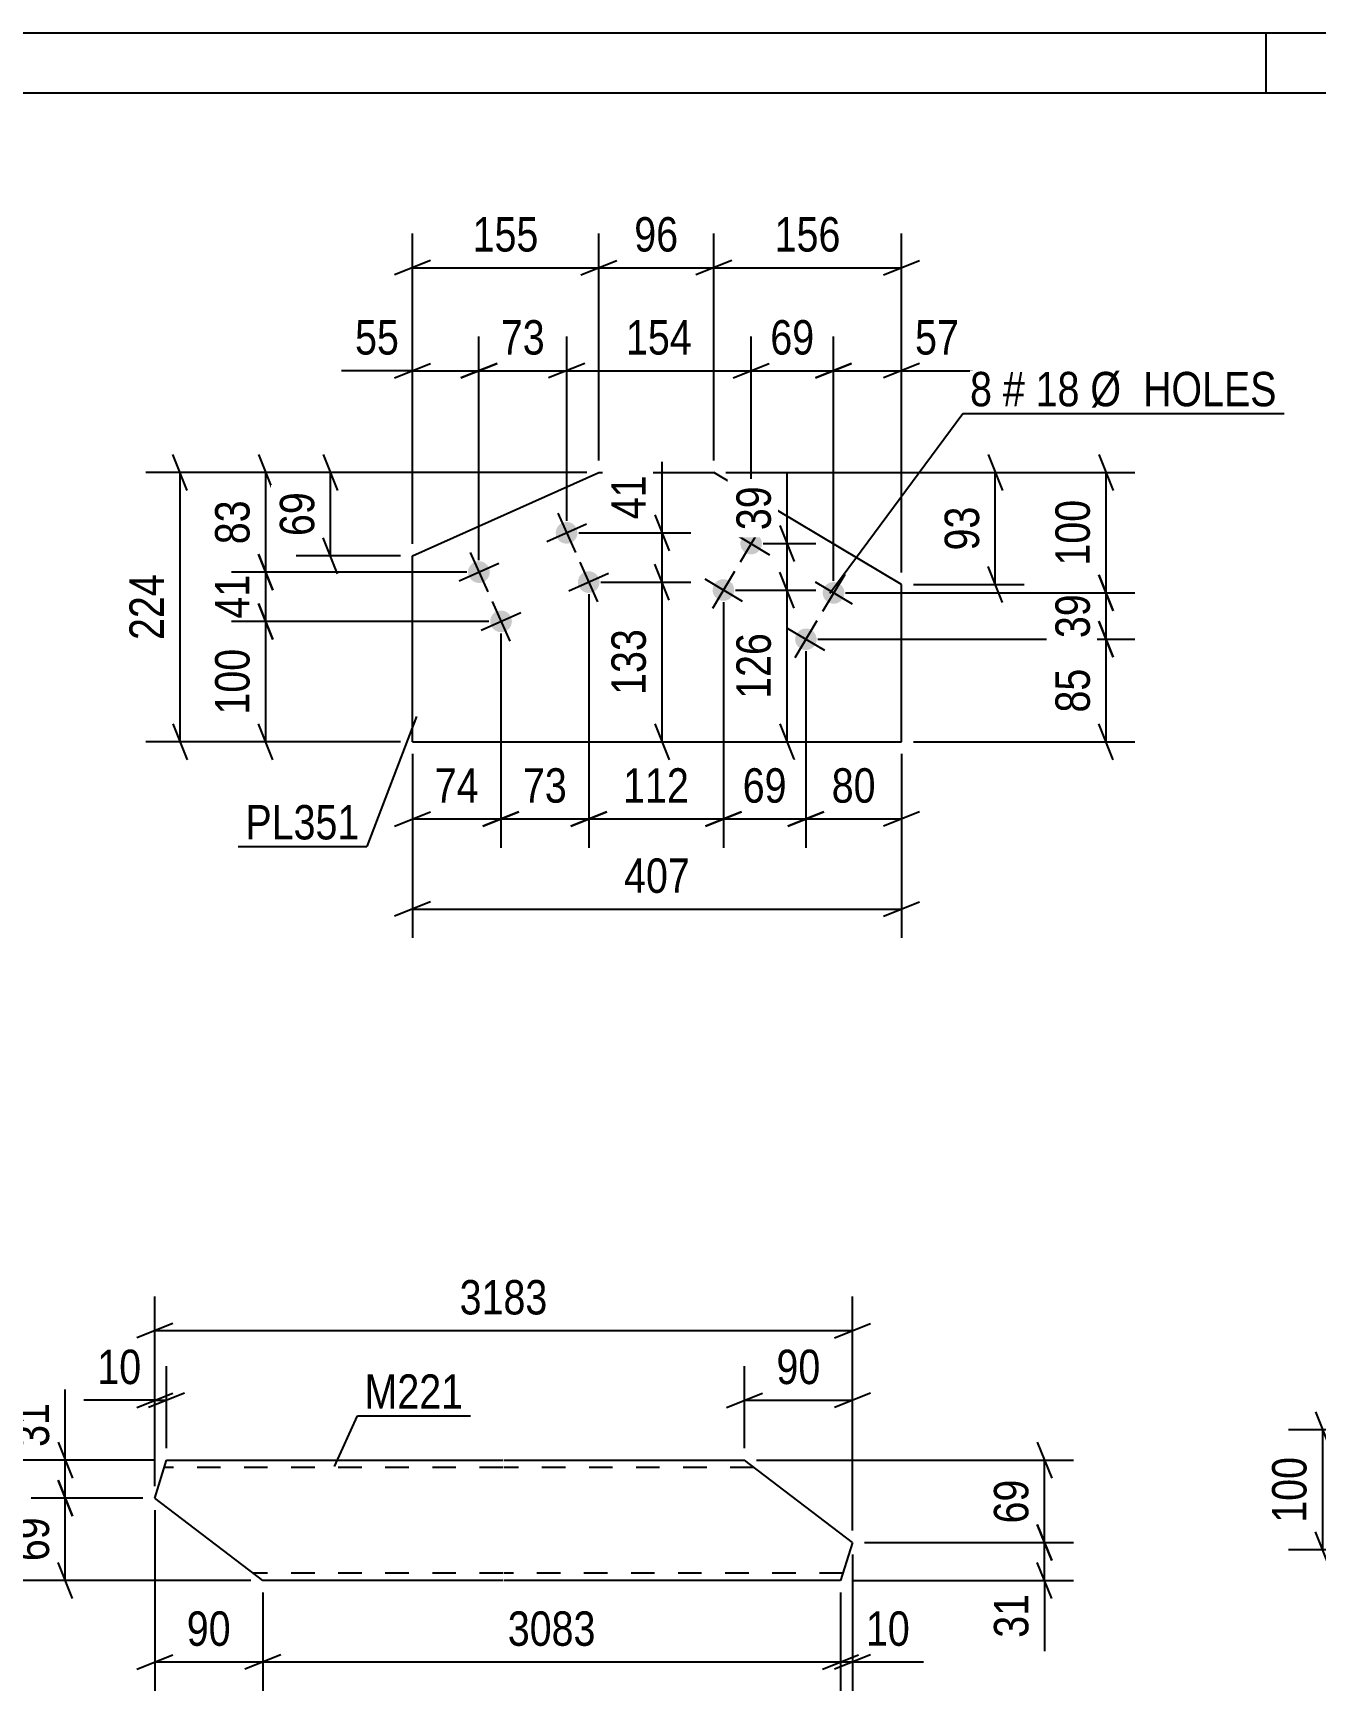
# Model space of a CAD drawing. Header units: millimetres. Extents: x 0 to 420, y 0 to 297.
# Drawn here: x 107.3 to 214.1, y 158.9 to 297 of the extents above; entities that cross this region are included whole.
import ezdxf

# ---------------------------------------------------------------- set-up
doc = ezdxf.new("R2010")
doc.units = ezdxf.units.MM
doc.linetypes.add('DXK_LINE_DOT2', pattern=[3.9198, 1.9599, -1.9599])
doc.styles.add('Arial Narrow', font='ARIALN.TTF', dxfattribs={"height": 0.2})

# ---------------------------------------------------------------- blocks, each defined once
blk = doc.blocks.new('Unknown-122572411-1115')
at = {"color": 5, "linetype": 'Continuous'}
for p, q in [((420, 297), (0, 297)), ((210, 292), (210, 297)), ((415, 292), (5, 292))]:
    blk.add_line(p, q, dxfattribs=at)
blk = doc.blocks.new('Part-122572411-1224 - 1206')
at = {"color": 2, "linetype": 'Continuous'}
for p, q in [((117.45, 174.97), (118.43, 178.12)), ((118.43, 178.12), (146.45, 178.12)), ((146.55, 178.12), (166.55, 178.12)), ((175.54, 171.26), (166.55, 178.12)), ((126.45, 168.12), (117.45, 174.97)), ((175.54, 171.26), (174.56, 168.12)), ((146.45, 168.12), (126.45, 168.12)), ((174.56, 168.12), (146.55, 168.12))]:
    blk.add_line(p, q, dxfattribs=at)
at = {"color": 7, "linetype": 'DXK_LINE_DOT2'}
for p, q in [((146.45, 177.52), (118.25, 177.52)), ((167.33, 177.52), (146.55, 177.52)), ((146.45, 168.72), (125.66, 168.72)), ((174.75, 168.72), (146.55, 168.72))]:
    blk.add_line(p, q, dxfattribs=at)
blk = doc.blocks.new('Bolt-122572411-2879 - 2868')
at = {"linetype": 'Continuous'}
for points in [[(167.88, 254.02, -1), (166.34, 254.94, -1)], [(165.57, 250.15, -1), (164.03, 251.08, -1)], [(174.75, 249.91, -1), (173.2, 250.84, -1)], [(172.44, 246.05, -1), (170.9, 246.97, -1)]]:
    blk.add_hatch(color=1, dxfattribs=at).paths.add_polyline_path(points)
at = {"color": 1, "linetype": 'Continuous'}
for p, q in [((168.03, 256.02), (166.19, 252.93)), ((165.56, 255.4), (168.65, 253.55)), ((163.26, 251.54), (166.35, 249.69)), ((165.72, 252.16), (163.88, 249.07)), ((174.9, 251.92), (173.05, 248.83)), ((172.43, 251.3), (175.52, 249.45)), ((170.12, 247.43), (173.21, 245.59)), ((172.59, 248.06), (170.74, 244.97))]:
    blk.add_line(p, q, dxfattribs=at)
blk = doc.blocks.new('Bolt-122572411-2874 - 2868')
at = {"linetype": 'Continuous'}
for points in [[(152.57, 255.75, -1), (150.92, 255.01, -1)], [(145.27, 252.48, -1), (143.62, 251.74, -1)], [(154.41, 251.64, -1), (152.76, 250.91, -1)], [(147.11, 248.37, -1), (145.46, 247.64, -1)]]:
    blk.add_hatch(color=1, dxfattribs=at).paths.add_polyline_path(points)
at = {"color": 1, "linetype": 'Continuous'}
for p, q in [((151.01, 257.02), (152.48, 253.74)), ((150.1, 254.65), (153.39, 256.12)), ((142.8, 251.38), (146.09, 252.85)), ((143.71, 253.75), (145.18, 250.47)), ((152.85, 252.92), (154.32, 249.63)), ((151.94, 250.54), (155.23, 252.01)), ((144.64, 247.27), (147.93, 248.74)), ((145.55, 249.65), (147.02, 246.36))]:
    blk.add_line(p, q, dxfattribs=at)
blk = doc.blocks.new('Part-122572411-2894 - 2868')
at = {"color": 2, "linetype": 'Continuous'}
for p, q in [((138.91, 253.47), (154.42, 260.41)), ((154.42, 260.41), (164, 260.41)), ((179.63, 251.07), (164, 260.41)), ((138.91, 237.97), (138.91, 253.47)), ((179.63, 237.97), (179.63, 251.07)), ((138.91, 237.97), (179.63, 237.97))]:
    blk.add_line(p, q, dxfattribs=at)
blk = doc.blocks.new('StraightDimension-122572411-1341 - 1206')
at = {"color": 7, "linetype": 'Continuous'}
for p, q in [((190.94, 172.76), (192.14, 169.76)), ((176.54, 171.26), (193.94, 171.26)), ((191.54, 168.12), (191.54, 171.26)), ((192.14, 166.62), (190.94, 169.62)), ((175.56, 168.12), (193.94, 168.12)), ((191.54, 168.12), (191.54, 162.21)), ((191.54, 168.12), (191.54, 162.21))]:
    blk.add_line(p, q, dxfattribs=at)
at = {"color": 0}
blk.add_wipeout([(190.79, 167.59), (186.59, 167.59), (186.59, 162.74), (190.79, 162.74)], dxfattribs=at)
at = {"color": 3, "style": 'Arial Narrow'}
blk.add_text('31', height=2.863, rotation=90.0002, dxfattribs=at).set_placement((190.19, 163.34))
blk = doc.blocks.new('StraightDimension-122572411-1371 - 1206')
at = {"color": 7, "linetype": 'Continuous'}
for p, q in [((117.45, 175.97), (117.45, 185.97)), ((118.43, 179.12), (118.43, 185.97)), ((115.95, 182.52), (118.95, 183.72)), ((119.93, 183.72), (116.93, 182.52)), ((117.45, 183.12), (111.55, 183.12)), ((117.45, 183.12), (111.55, 183.12)), ((117.45, 183.12), (118.43, 183.12))]:
    blk.add_line(p, q, dxfattribs=at)
at = {"color": 0}
blk.add_wipeout([(116.93, 183.87), (116.93, 188.07), (112.07, 188.07), (112.07, 183.87)], dxfattribs=at)
at = {"color": 3, "style": 'Arial Narrow'}
blk.add_text('10', height=2.863, dxfattribs=at).set_placement((112.67, 184.47))
blk = doc.blocks.new('StraightDimension-122572411-1228 - 1206')
at = {"color": 7, "linetype": 'Continuous'}
for p, q in [((117.45, 175.97), (117.45, 191.77)), ((175.54, 172.26), (175.54, 191.77)), ((118.95, 189.52), (115.95, 188.32)), ((174.04, 188.32), (177.04, 189.52)), ((117.45, 188.92), (175.54, 188.92))]:
    blk.add_line(p, q, dxfattribs=at)
at = {"color": 0}
blk.add_wipeout([(150.75, 189.67), (150.75, 193.87), (142.24, 193.87), (142.24, 189.67)], dxfattribs=at)
at = {"color": 3, "style": 'Arial Narrow'}
blk.add_text('3183', height=2.863, dxfattribs=at).set_placement((142.84, 190.27))
blk = doc.blocks.new('StraightDimension-122572411-1265 - 1206')
at = {"color": 7, "linetype": 'Continuous'}
for p, q in [((109.4, 176.47), (110.6, 173.47)), ((116.45, 174.97), (107.15, 174.97)), ((110, 168.12), (110, 174.97)), ((110.6, 166.62), (109.4, 169.62)), ((125.45, 168.12), (107.15, 168.12))]:
    blk.add_line(p, q, dxfattribs=at)
at = {"color": 0}
blk.add_wipeout([(109.25, 173.97), (105.05, 173.97), (105.05, 169.12), (109.25, 169.12)], dxfattribs=at)
at = {"color": 3, "style": 'Arial Narrow'}
blk.add_text('69', height=2.863, rotation=90.0002, dxfattribs=at).set_placement((108.65, 169.72))
blk = doc.blocks.new('StraightDimension-122572411-1286 - 1206')
at = {"color": 7, "linetype": 'Continuous'}
for p, q in [((110, 178.12), (110, 184.02)), ((110, 178.12), (110, 184.02)), ((109.4, 179.62), (110.6, 176.62)), ((117.43, 178.12), (107.15, 178.12)), ((110, 174.97), (110, 178.12)), ((110.6, 173.47), (109.4, 176.47)), ((116.45, 174.97), (107.15, 174.97))]:
    blk.add_line(p, q, dxfattribs=at)
at = {"color": 0}
blk.add_wipeout([(109.25, 183.5), (105.05, 183.5), (105.05, 178.64), (109.25, 178.64)], dxfattribs=at)
at = {"color": 3, "style": 'Arial Narrow'}
blk.add_text('31', height=2.863, rotation=90.0002, dxfattribs=at).set_placement((108.65, 179.24))
blk = doc.blocks.new('StraightDimension-122572411-1313 - 1206')
at = {"color": 7, "linetype": 'Continuous'}
for p, q in [((190.94, 179.62), (192.14, 176.62)), ((167.55, 178.12), (193.94, 178.12)), ((191.54, 171.26), (191.54, 178.12)), ((192.14, 169.76), (190.94, 172.76)), ((176.54, 171.26), (193.94, 171.26))]:
    blk.add_line(p, q, dxfattribs=at)
at = {"color": 0}
blk.add_wipeout([(190.79, 177.12), (186.59, 177.12), (186.59, 172.26), (190.79, 172.26)], dxfattribs=at)
at = {"color": 3, "style": 'Arial Narrow'}
blk.add_text('69', height=2.863, rotation=90.0002, dxfattribs=at).set_placement((190.19, 172.86))
blk = doc.blocks.new('StraightDimension-122572411-1398 - 1206')
at = {"color": 7, "linetype": 'Continuous'}
for p, q in [((166.55, 179.12), (166.55, 185.97)), ((175.54, 172.26), (175.54, 185.97)), ((165.05, 182.52), (168.05, 183.72)), ((177.04, 183.72), (174.04, 182.52)), ((166.55, 183.12), (175.54, 183.12))]:
    blk.add_line(p, q, dxfattribs=at)
at = {"color": 0}
blk.add_wipeout([(173.47, 183.87), (173.47, 188.07), (168.62, 188.07), (168.62, 183.87)], dxfattribs=at)
at = {"color": 3, "style": 'Arial Narrow'}
blk.add_text('90', height=2.863, dxfattribs=at).set_placement((169.22, 184.47))
blk = doc.blocks.new('StraightDimension-122572411-1423 - 1206')
at = {"color": 7, "linetype": 'Continuous'}
for p, q in [((175.54, 170.26), (175.54, 158.92)), ((174.56, 167.12), (174.56, 158.92)), ((173.06, 160.72), (176.06, 161.92)), ((177.04, 161.92), (174.04, 160.72)), ((174.56, 161.32), (175.54, 161.32)), ((175.54, 161.32), (181.45, 161.32)), ((175.54, 161.32), (181.45, 161.32))]:
    blk.add_line(p, q, dxfattribs=at)
at = {"color": 0}
blk.add_wipeout([(180.92, 162.07), (180.92, 166.27), (176.07, 166.27), (176.07, 162.07)], dxfattribs=at)
at = {"color": 3, "style": 'Arial Narrow'}
blk.add_text('10', height=2.863, dxfattribs=at).set_placement((176.67, 162.67))
blk = doc.blocks.new('StraightDimension-122572411-1451 - 1206')
at = {"color": 7, "linetype": 'Continuous'}
for p, q in [((126.45, 167.12), (126.45, 158.92)), ((174.56, 167.12), (174.56, 158.92)), ((127.95, 161.92), (124.95, 160.72)), ((173.06, 160.72), (176.06, 161.92)), ((126.45, 161.32), (174.56, 161.32))]:
    blk.add_line(p, q, dxfattribs=at)
at = {"color": 0}
blk.add_wipeout([(154.76, 162.07), (154.76, 166.27), (146.25, 166.27), (146.25, 162.07)], dxfattribs=at)
at = {"color": 3, "style": 'Arial Narrow'}
blk.add_text('3083', height=2.863, dxfattribs=at).set_placement((146.85, 162.67))
blk = doc.blocks.new('StraightDimension-122572411-1472 - 1206')
at = {"color": 7, "linetype": 'Continuous'}
for p, q in [((117.45, 173.97), (117.45, 158.92)), ((126.45, 167.12), (126.45, 158.92)), ((115.95, 160.72), (118.95, 161.92)), ((127.95, 161.92), (124.95, 160.72)), ((117.45, 161.32), (126.45, 161.32))]:
    blk.add_line(p, q, dxfattribs=at)
at = {"color": 0}
blk.add_wipeout([(124.38, 162.07), (124.38, 166.27), (119.52, 166.27), (119.52, 162.07)], dxfattribs=at)
at = {"color": 3, "style": 'Arial Narrow'}
blk.add_text('90', height=2.863, dxfattribs=at).set_placement((120.12, 162.67))
blk = doc.blocks.new('StraightDimension-122572411-1491 - 1206')
at = {"color": 7, "linetype": 'Continuous'}
for p, q in [((103.38, 179.62), (104.58, 176.62)), ((117.43, 178.12), (101.13, 178.12)), ((103.98, 168.12), (103.98, 178.12)), ((104.58, 166.62), (103.38, 169.62)), ((125.45, 168.12), (101.13, 168.12))]:
    blk.add_line(p, q, dxfattribs=at)
at = {"color": 0}
blk.add_wipeout([(103.23, 176.46), (99.03, 176.46), (99.03, 169.77), (103.23, 169.77)], dxfattribs=at)
at = {"color": 3, "style": 'Arial Narrow'}
blk.add_text('100', height=2.863, rotation=90.0002, dxfattribs=at).set_placement((102.63, 170.37))
blk = doc.blocks.new('StraightDimension-122572411-1542 - 1512')
at = {"color": 7, "linetype": 'Continuous'}
for p, q in [((214.1, 182.17), (215.3, 179.17)), ((223.7, 180.67), (211.85, 180.67)), ((214.7, 170.67), (214.7, 180.67)), ((215.3, 169.17), (214.1, 172.17)), ((227.34, 170.67), (211.85, 170.67))]:
    blk.add_line(p, q, dxfattribs=at)
at = {"color": 0}
blk.add_wipeout([(213.95, 179.01), (209.75, 179.01), (209.75, 172.32), (213.95, 172.32)], dxfattribs=at)
at = {"color": 3, "style": 'Arial Narrow'}
blk.add_text('100', height=2.863, rotation=90.0002, dxfattribs=at).set_placement((213.35, 172.92))
blk = doc.blocks.new('StraightDimension-122572411-3002 - 2868')
at = {"color": 7, "linetype": 'Continuous'}
for p, q in [((186.84, 261.91), (188.04, 258.91)), ((165, 260.41), (189.84, 260.41)), ((187.44, 251.07), (187.44, 260.41)), ((188.04, 249.57), (186.84, 252.57)), ((180.63, 251.07), (189.84, 251.07))]:
    blk.add_line(p, q, dxfattribs=at)
at = {"color": 0}
blk.add_wipeout([(186.69, 258.17), (182.49, 258.17), (182.49, 253.31), (186.69, 253.31)], dxfattribs=at)
at = {"color": 3, "style": 'Arial Narrow'}
blk.add_text('93', height=2.863, rotation=90.0002, dxfattribs=at).set_placement((186.09, 253.91))
blk = doc.blocks.new('StraightDimension-122572411-2896 - 2868')
at = {"color": 7, "linetype": 'Continuous'}
for p, q in [((120.16, 258.91), (118.96, 261.91)), ((153.42, 260.41), (116.71, 260.41)), ((119.56, 237.97), (119.56, 260.41)), ((118.96, 239.47), (120.16, 236.47)), ((137.91, 237.97), (116.71, 237.97))]:
    blk.add_line(p, q, dxfattribs=at)
at = {"color": 0}
blk.add_wipeout([(118.81, 252.53), (114.61, 252.53), (114.61, 245.85), (118.81, 245.85)], dxfattribs=at)
at = {"color": 3, "style": 'Arial Narrow'}
blk.add_text('224', height=2.863, rotation=90.0002, dxfattribs=at).set_placement((118.21, 246.45))
blk = doc.blocks.new('StraightDimension-122572411-2913 - 2868')
at = {"color": 7, "linetype": 'Continuous'}
for p, q in [((126.09, 253.61), (127.29, 250.61)), ((143.45, 252.11), (123.84, 252.11)), ((126.69, 248), (126.69, 252.11)), ((127.29, 246.5), (126.09, 249.5)), ((145.28, 248), (123.84, 248))]:
    blk.add_line(p, q, dxfattribs=at)
at = {"color": 0}
blk.add_wipeout([(125.94, 252.49), (121.74, 252.49), (121.74, 247.63), (125.94, 247.63)], dxfattribs=at)
at = {"color": 3, "style": 'Arial Narrow'}
blk.add_text('41', height=2.863, rotation=90.0002, dxfattribs=at).set_placement((125.34, 248.23))
blk = doc.blocks.new('StraightDimension-122572411-2905 - 2868')
at = {"color": 7, "linetype": 'Continuous'}
for p, q in [((126.09, 261.91), (127.29, 258.91)), ((153.42, 260.41), (123.84, 260.41)), ((126.69, 252.11), (126.69, 260.41)), ((127.29, 250.61), (126.09, 253.61)), ((143.45, 252.11), (123.84, 252.11))]:
    blk.add_line(p, q, dxfattribs=at)
at = {"color": 0}
blk.add_wipeout([(125.94, 258.69), (121.74, 258.69), (121.74, 253.83), (125.94, 253.83)], dxfattribs=at)
at = {"color": 3, "style": 'Arial Narrow'}
blk.add_text('83', height=2.863, rotation=90.0002, dxfattribs=at).set_placement((125.34, 254.43))
blk = doc.blocks.new('StraightDimension-122572411-3124 - 2868')
at = {"color": 7, "linetype": 'Continuous'}
for p, q in [((170.7, 249.11), (169.5, 252.11)), ((165.8, 250.61), (172.5, 250.61)), ((170.1, 237.97), (170.1, 250.61)), ((169.5, 239.47), (170.7, 236.47)), ((165.56, 237.97), (172.5, 237.97))]:
    blk.add_line(p, q, dxfattribs=at)
at = {"color": 0}
blk.add_wipeout([(169.35, 247.63), (165.15, 247.63), (165.15, 240.95), (169.35, 240.95)], dxfattribs=at)
at = {"color": 3, "style": 'Arial Narrow'}
blk.add_text('126', height=2.863, rotation=90.0002, dxfattribs=at).set_placement((168.75, 241.55))
blk = doc.blocks.new('StraightDimension-122572411-2921 - 2868')
at = {"color": 7, "linetype": 'Continuous'}
for p, q in [((126.09, 249.5), (127.29, 246.5)), ((145.28, 248), (123.84, 248)), ((126.69, 237.97), (126.69, 248)), ((127.29, 236.47), (126.09, 239.47)), ((137.91, 237.97), (123.84, 237.97))]:
    blk.add_line(p, q, dxfattribs=at)
at = {"color": 0}
blk.add_wipeout([(125.94, 246.33), (121.74, 246.33), (121.74, 239.64), (125.94, 239.64)], dxfattribs=at)
at = {"color": 3, "style": 'Arial Narrow'}
blk.add_text('100', height=2.863, rotation=90.0002, dxfattribs=at).set_placement((125.34, 240.24))
blk = doc.blocks.new('StraightDimension-122572411-3056 - 2868')
at = {"color": 7, "linetype": 'Continuous'}
for p, q in [((153.59, 250.27), (153.59, 229.15)), ((146.28, 247), (146.28, 229.15)), ((144.78, 230.95), (147.78, 232.15)), ((155.09, 232.15), (152.09, 230.95)), ((146.28, 231.55), (153.59, 231.55))]:
    blk.add_line(p, q, dxfattribs=at)
at = {"color": 0}
blk.add_wipeout([(152.36, 232.3), (152.36, 236.5), (147.51, 236.5), (147.51, 232.3)], dxfattribs=at)
at = {"color": 3, "style": 'Arial Narrow'}
blk.add_text('73', height=2.863, dxfattribs=at).set_placement((148.11, 232.9))
blk = doc.blocks.new('StraightDimension-122572411-2928 - 2868')
at = {"color": 7, "linetype": 'Continuous'}
for p, q in [((196.06, 248.01), (197.26, 245.01)), ((172.67, 246.51), (199.06, 246.51)), ((196.66, 237.97), (196.66, 246.51)), ((197.26, 236.47), (196.06, 239.47)), ((180.63, 237.97), (199.06, 237.97))]:
    blk.add_line(p, q, dxfattribs=at)
at = {"color": 0}
blk.add_wipeout([(195.91, 244.67), (191.71, 244.67), (191.71, 239.81), (195.91, 239.81)], dxfattribs=at)
at = {"color": 3, "style": 'Arial Narrow'}
blk.add_text('85', height=2.863, rotation=90.0002, dxfattribs=at).set_placement((195.31, 240.41))
blk = doc.blocks.new('StraightDimension-122572411-3103 - 2868')
at = {"color": 7, "linetype": 'Continuous'}
for p, q in [((159.69, 255.38), (159.69, 261.29)), ((159.69, 255.38), (159.69, 261.29)), ((159.09, 256.88), (160.29, 253.88)), ((152.75, 255.38), (162.09, 255.38)), ((159.69, 251.27), (159.69, 255.38)), ((160.29, 249.77), (159.09, 252.77)), ((154.59, 251.27), (162.09, 251.27))]:
    blk.add_line(p, q, dxfattribs=at)
at = {"color": 0}
blk.add_wipeout([(158.94, 260.76), (154.74, 260.76), (154.74, 255.91), (158.94, 255.91)], dxfattribs=at)
at = {"color": 3, "style": 'Arial Narrow'}
blk.add_text('41', height=2.863, rotation=90.0002, dxfattribs=at).set_placement((158.34, 256.51))
blk = doc.blocks.new('StraightDimension-122572411-2934 - 2868')
at = {"color": 7, "linetype": 'Continuous'}
for p, q in [((196.06, 251.87), (197.26, 248.87)), ((174.98, 250.37), (199.06, 250.37)), ((196.66, 246.51), (196.66, 250.37)), ((197.26, 245.01), (196.06, 248.01)), ((172.67, 246.51), (199.06, 246.51))]:
    blk.add_line(p, q, dxfattribs=at)
at = {"color": 0}
blk.add_wipeout([(195.91, 250.87), (191.71, 250.87), (191.71, 246.01), (195.91, 246.01)], dxfattribs=at)
at = {"color": 3, "style": 'Arial Narrow'}
blk.add_text('39', height=2.863, rotation=90.0002, dxfattribs=at).set_placement((195.31, 246.61))
blk = doc.blocks.new('StraightDimension-122572411-2942 - 2868')
at = {"color": 7, "linetype": 'Continuous'}
for p, q in [((196.06, 261.91), (197.26, 258.91)), ((165, 260.41), (199.06, 260.41)), ((196.66, 250.37), (196.66, 260.41)), ((197.26, 248.87), (196.06, 251.87)), ((174.98, 250.37), (199.06, 250.37))]:
    blk.add_line(p, q, dxfattribs=at)
at = {"color": 0}
blk.add_wipeout([(195.91, 258.74), (191.71, 258.74), (191.71, 252.05), (195.91, 252.05)], dxfattribs=at)
at = {"color": 3, "style": 'Arial Narrow'}
blk.add_text('100', height=2.863, rotation=90.0002, dxfattribs=at).set_placement((195.31, 252.65))
blk = doc.blocks.new('StraightDimension-122572411-2951 - 2868')
at = {"color": 7, "linetype": 'Continuous'}
for p, q in [((138.91, 254.47), (138.91, 271.73)), ((144.45, 253.11), (144.45, 271.73)), ((137.41, 268.28), (140.41, 269.48)), ((145.95, 269.48), (142.95, 268.28)), ((138.91, 268.88), (133, 268.88)), ((138.91, 268.88), (133, 268.88)), ((138.91, 268.88), (144.45, 268.88))]:
    blk.add_line(p, q, dxfattribs=at)
at = {"color": 0}
blk.add_wipeout([(138.38, 269.63), (138.38, 273.83), (133.53, 273.83), (133.53, 269.63)], dxfattribs=at)
at = {"color": 3, "style": 'Arial Narrow'}
blk.add_text('55', height=2.863, dxfattribs=at).set_placement((134.13, 270.23))
blk = doc.blocks.new('StraightDimension-122572411-3025 - 2868')
at = {"color": 7, "linetype": 'Continuous'}
for p, q in [((164, 261.41), (164, 280.31)), ((179.63, 252.07), (179.63, 280.31)), ((165.5, 278.06), (162.5, 276.86)), ((178.13, 276.86), (181.13, 278.06)), ((164, 277.46), (179.63, 277.46))]:
    blk.add_line(p, q, dxfattribs=at)
at = {"color": 0}
blk.add_wipeout([(175.16, 278.21), (175.16, 282.41), (168.47, 282.41), (168.47, 278.21)], dxfattribs=at)
at = {"color": 3, "style": 'Arial Narrow'}
blk.add_text('156', height=2.863, dxfattribs=at).set_placement((169.07, 278.81))
blk = doc.blocks.new('StraightDimension-122572411-2961 - 2868')
at = {"color": 7, "linetype": 'Continuous'}
for p, q in [((144.45, 253.11), (144.45, 271.73)), ((151.75, 256.38), (151.75, 271.73)), ((142.95, 268.28), (145.95, 269.48)), ((153.25, 269.48), (150.25, 268.28)), ((144.45, 268.88), (151.75, 268.88))]:
    blk.add_line(p, q, dxfattribs=at)
at = {"color": 0}
blk.add_wipeout([(150.52, 269.63), (150.52, 273.83), (145.67, 273.83), (145.67, 269.63)], dxfattribs=at)
at = {"color": 3, "style": 'Arial Narrow'}
blk.add_text('73', height=2.863, dxfattribs=at).set_placement((146.27, 270.23))
blk = doc.blocks.new('StraightDimension-122572411-3035 - 2868')
at = {"color": 7, "linetype": 'Continuous'}
for p, q in [((154.42, 261.41), (154.42, 280.31)), ((164, 261.41), (164, 280.31)), ((152.92, 276.86), (155.92, 278.06)), ((165.5, 278.06), (162.5, 276.86)), ((154.42, 277.46), (164, 277.46))]:
    blk.add_line(p, q, dxfattribs=at)
at = {"color": 0}
blk.add_wipeout([(161.64, 278.21), (161.64, 282.41), (156.78, 282.41), (156.78, 278.21)], dxfattribs=at)
at = {"color": 3, "style": 'Arial Narrow'}
blk.add_text('96', height=2.863, dxfattribs=at).set_placement((157.38, 278.81))
blk = doc.blocks.new('StraightDimension-122572411-2971 - 2868')
at = {"color": 7, "linetype": 'Continuous'}
for p, q in [((151.75, 256.38), (151.75, 271.73)), ((167.11, 255.48), (167.11, 271.73)), ((153.25, 269.48), (150.25, 268.28)), ((165.61, 268.28), (168.61, 269.48)), ((151.75, 268.88), (167.11, 268.88))]:
    blk.add_line(p, q, dxfattribs=at)
at = {"color": 0}
blk.add_wipeout([(162.77, 269.63), (162.77, 273.83), (156.09, 273.83), (156.09, 269.63)], dxfattribs=at)
at = {"color": 3, "style": 'Arial Narrow'}
blk.add_text('154', height=2.863, dxfattribs=at).set_placement((156.69, 270.23))
blk = doc.blocks.new('StraightDimension-122572411-3045 - 2868')
at = {"color": 7, "linetype": 'Continuous'}
for p, q in [((138.91, 254.47), (138.91, 280.31)), ((154.42, 261.41), (154.42, 280.31)), ((140.41, 278.06), (137.41, 276.86)), ((152.92, 276.86), (155.92, 278.06)), ((138.91, 277.46), (154.42, 277.46))]:
    blk.add_line(p, q, dxfattribs=at)
at = {"color": 0}
blk.add_wipeout([(150.01, 278.21), (150.01, 282.41), (143.32, 282.41), (143.32, 278.21)], dxfattribs=at)
at = {"color": 3, "style": 'Arial Narrow'}
blk.add_text('155', height=2.863, dxfattribs=at).set_placement((143.92, 278.81))
blk = doc.blocks.new('StraightDimension-122572411-2981 - 2868')
at = {"color": 7, "linetype": 'Continuous'}
for p, q in [((167.11, 255.48), (167.11, 271.73)), ((173.98, 251.37), (173.98, 271.73)), ((165.61, 268.28), (168.61, 269.48)), ((175.48, 269.48), (172.48, 268.28)), ((167.11, 268.88), (173.98, 268.88))]:
    blk.add_line(p, q, dxfattribs=at)
at = {"color": 0}
blk.add_wipeout([(172.97, 269.63), (172.97, 273.83), (168.11, 273.83), (168.11, 269.63)], dxfattribs=at)
at = {"color": 3, "style": 'Arial Narrow'}
blk.add_text('69', height=2.863, dxfattribs=at).set_placement((168.71, 270.23))
blk = doc.blocks.new('StraightDimension-122572411-2991 - 2868')
at = {"color": 7, "linetype": 'Continuous'}
for p, q in [((173.98, 251.37), (173.98, 271.73)), ((179.63, 252.07), (179.63, 271.73)), ((172.48, 268.28), (175.48, 269.48)), ((181.13, 269.48), (178.13, 268.28)), ((173.98, 268.88), (179.63, 268.88)), ((179.63, 268.88), (185.54, 268.88)), ((179.63, 268.88), (185.54, 268.88))]:
    blk.add_line(p, q, dxfattribs=at)
at = {"color": 0}
blk.add_wipeout([(185.02, 269.63), (185.02, 273.83), (180.16, 273.83), (180.16, 269.63)], dxfattribs=at)
at = {"color": 3, "style": 'Arial Narrow'}
blk.add_text('57', height=2.863, dxfattribs=at).set_placement((180.76, 270.23))
blk = doc.blocks.new('StraightDimension-122572411-3011 - 2868')
at = {"color": 7, "linetype": 'Continuous'}
for p, q in [((131.48, 261.91), (132.68, 258.91)), ((153.42, 260.41), (129.23, 260.41)), ((132.08, 253.47), (132.08, 260.41)), ((132.68, 251.97), (131.48, 254.97)), ((137.91, 253.47), (129.23, 253.47))]:
    blk.add_line(p, q, dxfattribs=at)
at = {"color": 0}
blk.add_wipeout([(131.33, 259.37), (127.13, 259.37), (127.13, 254.51), (131.33, 254.51)], dxfattribs=at)
at = {"color": 3, "style": 'Arial Narrow'}
blk.add_text('69', height=2.863, rotation=90.0002, dxfattribs=at).set_placement((130.73, 255.11))
blk = doc.blocks.new('StraightDimension-122572411-3020 - 2868')
at = {"color": 7, "linetype": 'Continuous'}
for p, q in [((138.91, 236.97), (138.91, 221.64)), ((179.63, 236.97), (179.63, 221.64)), ((140.41, 224.64), (137.41, 223.44)), ((138.91, 224.04), (179.63, 224.04)), ((178.13, 223.44), (181.13, 224.64))]:
    blk.add_line(p, q, dxfattribs=at)
at = {"color": 0}
blk.add_wipeout([(162.61, 224.79), (162.61, 228.99), (155.93, 228.99), (155.93, 224.79)], dxfattribs=at)
at = {"color": 3, "style": 'Arial Narrow'}
blk.add_text('407', height=2.863, dxfattribs=at).set_placement((156.53, 225.39))
blk = doc.blocks.new('StraightDimension-122572411-3064 - 2868')
at = {"color": 7, "linetype": 'Continuous'}
for p, q in [((153.59, 250.27), (153.59, 229.15)), ((164.8, 249.61), (164.8, 229.15)), ((152.09, 230.95), (155.09, 232.15)), ((166.3, 232.15), (163.3, 230.95)), ((153.59, 231.55), (164.8, 231.55))]:
    blk.add_line(p, q, dxfattribs=at)
at = {"color": 0}
blk.add_wipeout([(162.54, 232.3), (162.54, 236.5), (155.85, 236.5), (155.85, 232.3)], dxfattribs=at)
at = {"color": 3, "style": 'Arial Narrow'}
blk.add_text('112', height=2.863, dxfattribs=at).set_placement((156.45, 232.9))
blk = doc.blocks.new('StraightDimension-122572411-3072 - 2868')
at = {"color": 7, "linetype": 'Continuous'}
for p, q in [((164.8, 249.61), (164.8, 229.15)), ((171.67, 245.51), (171.67, 229.15)), ((163.3, 230.95), (166.3, 232.15)), ((173.17, 232.15), (170.17, 230.95)), ((164.8, 231.55), (171.67, 231.55))]:
    blk.add_line(p, q, dxfattribs=at)
at = {"color": 0}
blk.add_wipeout([(170.66, 232.3), (170.66, 236.5), (165.81, 236.5), (165.81, 232.3)], dxfattribs=at)
at = {"color": 3, "style": 'Arial Narrow'}
blk.add_text('69', height=2.863, dxfattribs=at).set_placement((166.41, 232.9))
blk = doc.blocks.new('StraightDimension-122572411-3080 - 2868')
at = {"color": 7, "linetype": 'Continuous'}
for p, q in [((171.67, 245.51), (171.67, 229.15)), ((179.63, 236.97), (179.63, 229.15)), ((170.17, 230.95), (173.17, 232.15)), ((181.13, 232.15), (178.13, 230.95)), ((171.67, 231.55), (179.63, 231.55))]:
    blk.add_line(p, q, dxfattribs=at)
at = {"color": 0}
blk.add_wipeout([(178.08, 232.3), (178.08, 236.5), (173.22, 236.5), (173.22, 232.3)], dxfattribs=at)
at = {"color": 3, "style": 'Arial Narrow'}
blk.add_text('80', height=2.863, dxfattribs=at).set_placement((173.82, 232.9))
blk = doc.blocks.new('StraightDimension-122572411-3086 - 2868')
at = {"color": 7, "linetype": 'Continuous'}
for p, q in [((146.28, 247), (146.28, 229.15)), ((138.91, 236.97), (138.91, 229.15)), ((137.41, 230.95), (140.41, 232.15)), ((147.78, 232.15), (144.78, 230.95)), ((138.91, 231.55), (146.28, 231.55))]:
    blk.add_line(p, q, dxfattribs=at)
at = {"color": 0}
blk.add_wipeout([(145.02, 232.3), (145.02, 236.5), (140.17, 236.5), (140.17, 232.3)], dxfattribs=at)
at = {"color": 3, "style": 'Arial Narrow'}
blk.add_text('74', height=2.863, dxfattribs=at).set_placement((140.77, 232.9))
blk = doc.blocks.new('StraightDimension-122572411-3093 - 2868')
at = {"color": 7, "linetype": 'Continuous'}
for p, q in [((160.29, 249.77), (159.09, 252.77)), ((154.59, 251.27), (162.09, 251.27)), ((159.69, 237.97), (159.69, 251.27)), ((159.09, 239.47), (160.29, 236.47)), ((155.01, 237.97), (162.09, 237.97))]:
    blk.add_line(p, q, dxfattribs=at)
at = {"color": 0}
blk.add_wipeout([(158.94, 247.96), (154.74, 247.96), (154.74, 241.28), (158.94, 241.28)], dxfattribs=at)
at = {"color": 3, "style": 'Arial Narrow'}
blk.add_text('133', height=2.863, rotation=90.0002, dxfattribs=at).set_placement((158.34, 241.88))
blk = doc.blocks.new('StraightDimension-122572411-3114 - 2868')
at = {"color": 7, "linetype": 'Continuous'}
for p, q in [((170.1, 254.48), (170.1, 260.38)), ((170.1, 254.48), (170.1, 260.38)), ((169.5, 255.98), (170.7, 252.98)), ((168.11, 254.48), (172.5, 254.48)), ((170.1, 250.61), (170.1, 254.48)), ((170.7, 249.11), (169.5, 252.11)), ((165.8, 250.61), (172.5, 250.61))]:
    blk.add_line(p, q, dxfattribs=at)
at = {"color": 0}
blk.add_wipeout([(169.35, 259.86), (165.15, 259.86), (165.15, 255), (169.35, 255)], dxfattribs=at)
at = {"color": 3, "style": 'Arial Narrow'}
blk.add_text('39', height=2.863, rotation=90.0002, dxfattribs=at).set_placement((168.75, 255.6))
blk = doc.blocks.new('Mark-122572411-1219 - 1206')
at = {"color": 0}
blk.add_wipeout([(143.14, 182.41), (143.14, 185.41), (134.92, 185.41), (134.92, 182.41)], dxfattribs=at)
blk.add_wipeout([(143.14, 182.41), (143.14, 185.41), (134.92, 185.41), (134.92, 182.41)], dxfattribs=at)
at = {"color": 30, "linetype": 'Continuous'}
for p, q in [((132.43, 177.6), (134.32, 181.81)), ((134.32, 181.81), (143.74, 181.81))]:
    blk.add_line(p, q, dxfattribs=at)
at = {"color": 3, "style": 'Arial Narrow'}
blk.add_text('M221', height=2.863, dxfattribs=at).set_placement((134.92, 182.41))
blk = doc.blocks.new('MarkSet-122572411-3134 - 2868')
at = {"color": 0}
for points in [[(187.17, 265.92), (187.17, 268.92), (185.34, 268.92), (185.34, 265.92)], [(189.9, 265.92), (189.9, 268.92), (188.07, 268.92), (188.07, 265.92)], [(194.46, 265.92), (194.46, 268.92), (190.8, 268.92), (190.8, 265.92)], [(210.88, 265.92), (210.88, 268.92), (195.36, 268.92), (195.36, 265.92)]]:
    blk.add_wipeout(points, dxfattribs=at)
for points in [[(187.17, 265.92), (187.17, 268.92), (185.34, 268.92), (185.34, 265.92)], [(189.9, 265.92), (189.9, 268.92), (188.07, 268.92), (188.07, 265.92)], [(194.46, 265.92), (194.46, 268.92), (190.8, 268.92), (190.8, 265.92)], [(210.88, 265.92), (210.88, 268.92), (195.36, 268.92), (195.36, 265.92)]]:
    blk.add_wipeout(points, dxfattribs=at)
at = {"color": 7, "linetype": 'Continuous'}
for p, q in [((173.65, 250.36), (184.74, 265.32)), ((184.74, 265.32), (211.48, 265.32))]:
    blk.add_line(p, q, dxfattribs=at)
at = {"color": 3, "style": 'Arial Narrow'}
for s, height, p in [('8', 2.86, (185.34, 265.92)), ('#', 2.86, (188.07, 265.92)), ('18', 2.863, (190.8, 265.92)), ('Ø  HOLES', 2.863, (195.36, 265.92))]:
    blk.add_text(s, height=height, dxfattribs=at).set_placement(p)
blk = doc.blocks.new('Mark-122572411-2890 - 2868')
at = {"color": 0}
blk.add_wipeout([(134.51, 229.84), (134.51, 232.84), (125, 232.84), (125, 229.84)], dxfattribs=at)
blk.add_wipeout([(134.51, 229.84), (134.51, 232.84), (125, 232.84), (125, 229.84)], dxfattribs=at)
at = {"color": 30, "linetype": 'Continuous'}
for p in [(139.24, 240.09), (124.4, 229.24)]:
    blk.add_line(p, (135.11, 229.24), dxfattribs=at)
at = {"color": 3, "style": 'Arial Narrow'}
blk.add_text('PL351', height=2.863, dxfattribs=at).set_placement((125, 229.84))

msp = doc.modelspace()

# ---------------------------------------------------------------- block references
for name in ['Unknown-122572411-1115', 'Part-122572411-2894 - 2868', 'Bolt-122572411-2874 - 2868', 'Bolt-122572411-2879 - 2868', 'Part-122572411-1224 - 1206']:
    msp.add_blockref(name, (0, 0))

# ---------------------------------------------------------------- next in the draw order: block references
for name in ['StraightDimension-122572411-2896 - 2868', 'StraightDimension-122572411-3002 - 2868', 'StraightDimension-122572411-1371 - 1206', 'StraightDimension-122572411-1542 - 1512', 'StraightDimension-122572411-1341 - 1206']:
    msp.add_blockref(name, (0, 0))

# ---------------------------------------------------------------- next in the draw order: block references
for name in ['StraightDimension-122572411-2913 - 2868', 'StraightDimension-122572411-3124 - 2868', 'StraightDimension-122572411-1228 - 1206']:
    msp.add_blockref(name, (0, 0))

# ---------------------------------------------------------------- next in the draw order: block references
for name in ['StraightDimension-122572411-2905 - 2868', 'StraightDimension-122572411-2921 - 2868', 'StraightDimension-122572411-2928 - 2868', 'Mark-122572411-1219 - 1206', 'StraightDimension-122572411-1313 - 1206', 'StraightDimension-122572411-1265 - 1206']:
    msp.add_blockref(name, (0, 0))

# ---------------------------------------------------------------- next in the draw order: block references
for name in ['StraightDimension-122572411-2951 - 2868', 'StraightDimension-122572411-2934 - 2868', 'StraightDimension-122572411-3056 - 2868', 'StraightDimension-122572411-1398 - 1206', 'StraightDimension-122572411-1286 - 1206', 'StraightDimension-122572411-1423 - 1206']:
    msp.add_blockref(name, (0, 0))

# ---------------------------------------------------------------- next in the draw order: block references
for name in ['StraightDimension-122572411-3103 - 2868', 'StraightDimension-122572411-2942 - 2868', 'StraightDimension-122572411-3020 - 2868', 'StraightDimension-122572411-1451 - 1206']:
    msp.add_blockref(name, (0, 0))

# ---------------------------------------------------------------- next in the draw order: block references
for name in ['StraightDimension-122572411-3025 - 2868', 'StraightDimension-122572411-2961 - 2868', 'StraightDimension-122572411-3064 - 2868', 'StraightDimension-122572411-3086 - 2868', 'StraightDimension-122572411-1472 - 1206']:
    msp.add_blockref(name, (0, 0))

# ---------------------------------------------------------------- next in the draw order: block references
for name in ['StraightDimension-122572411-3035 - 2868', 'StraightDimension-122572411-3093 - 2868', 'StraightDimension-122572411-3072 - 2868', 'Mark-122572411-2890 - 2868', 'StraightDimension-122572411-1491 - 1206']:
    msp.add_blockref(name, (0, 0))

# ---------------------------------------------------------------- next in the draw order: block references
for name in ['StraightDimension-122572411-2971 - 2868', 'StraightDimension-122572411-3080 - 2868']:
    msp.add_blockref(name, (0, 0))

# ---------------------------------------------------------------- next in the draw order: block references
for name in ['StraightDimension-122572411-3045 - 2868', 'StraightDimension-122572411-2981 - 2868']:
    msp.add_blockref(name, (0, 0))

# ---------------------------------------------------------------- next in the draw order: block references
for name in ['StraightDimension-122572411-2991 - 2868', 'StraightDimension-122572411-3011 - 2868']:
    msp.add_blockref(name, (0, 0))

# ---------------------------------------------------------------- next in the draw order: block references
for name in ['MarkSet-122572411-3134 - 2868', 'StraightDimension-122572411-3114 - 2868']:
    msp.add_blockref(name, (0, 0))

doc.saveas('drawing.dxf')
